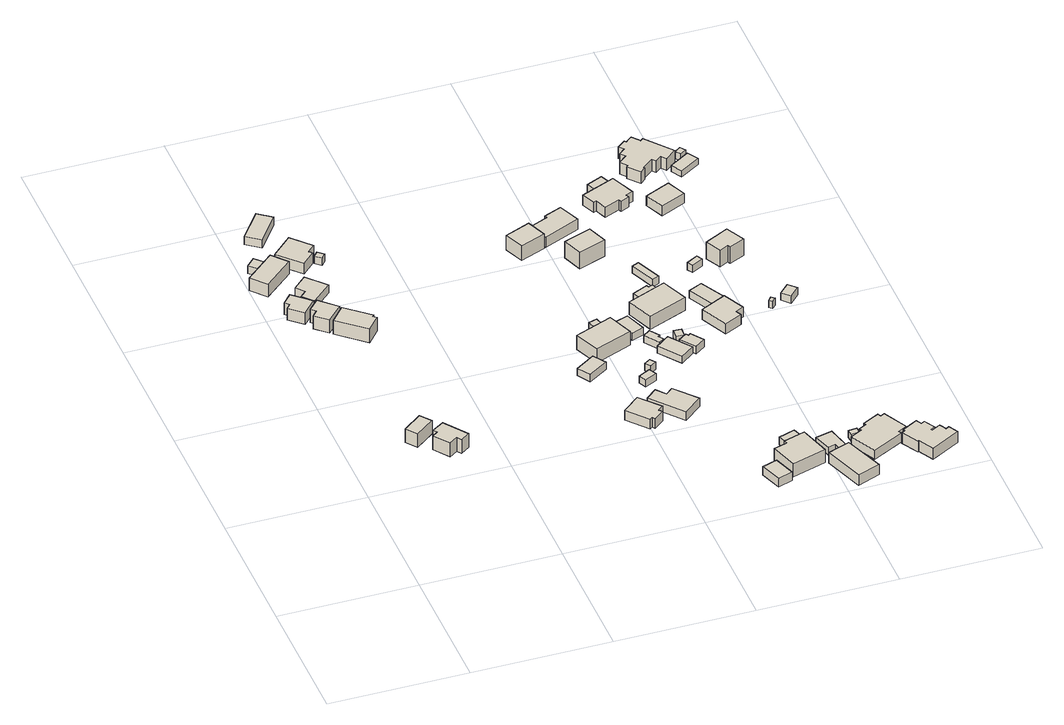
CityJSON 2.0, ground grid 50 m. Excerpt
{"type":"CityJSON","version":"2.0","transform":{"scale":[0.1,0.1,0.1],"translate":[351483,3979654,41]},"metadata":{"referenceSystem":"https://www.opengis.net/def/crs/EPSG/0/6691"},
"CityObjects":{
"building1":{"type":"Building","attributes":{"measuredHeight":7.7},"geometry":[{"type":"Solid","lod":"1","boundaries":[[[[0,1,2,3]],[[2,4,5,3]],[[1,6,4,2]],[[0,7,6,1]],[[3,5,7,0]],[[4,6,7,5]]]]}]},
"building2":{"type":"Building","attributes":{"measuredHeight":7.5},"geometry":[{"type":"Solid","lod":"1","boundaries":[[[[8,9,10,11,12,13,14,15]],[[14,16,17,15]],[[13,18,16,14]],[[12,19,18,13]],[[11,20,19,12]],[[10,21,20,11]],[[9,22,21,10]],[[8,23,22,9]],[[15,17,23,8]],[[16,18,19,20,21,22,23,17]]]]}]},
"building3":{"type":"Building","attributes":{"measuredHeight":6.8},"geometry":[{"type":"Solid","lod":"1","boundaries":[[[[24,25,26,27,28,29]],[[28,30,31,29]],[[27,32,30,28]],[[26,33,32,27]],[[25,34,33,26]],[[24,35,34,25]],[[29,31,35,24]],[[30,32,33,34,35,31]]]]}]},
"building4":{"type":"Building","attributes":{"measuredHeight":3.1},"geometry":[{"type":"Solid","lod":"1","boundaries":[[[[36,37,38,39]],[[38,40,41,39]],[[37,42,40,38]],[[36,43,42,37]],[[39,41,43,36]],[[40,42,43,41]]]]}]},
"building5":{"type":"Building","attributes":{"measuredHeight":6.4},"geometry":[{"type":"Solid","lod":"1","boundaries":[[[[44,45,46,47]],[[46,48,49,47]],[[45,50,48,46]],[[44,51,50,45]],[[47,49,51,44]],[[48,50,51,49]]]]}]},
"building6":{"type":"Building","attributes":{"measuredHeight":7.3},"geometry":[{"type":"Solid","lod":"1","boundaries":[[[[52,53,54,55,56,57]],[[56,58,59,57]],[[55,60,58,56]],[[54,61,60,55]],[[53,62,61,54]],[[52,63,62,53]],[[57,59,63,52]],[[58,60,61,62,63,59]]]]}]},
"building7":{"type":"Building","attributes":{"measuredHeight":3.3},"geometry":[{"type":"Solid","lod":"1","boundaries":[[[[64,65,66,67,68,69]],[[68,70,71,69]],[[67,72,70,68]],[[66,73,72,67]],[[65,74,73,66]],[[64,75,74,65]],[[69,71,75,64]],[[70,72,73,74,75,71]]]]}]},
"building8":{"type":"Building","attributes":{"measuredHeight":8.1},"geometry":[{"type":"Solid","lod":"1","boundaries":[[[[76,77,78,79,80,81]],[[80,82,83,81]],[[79,84,82,80]],[[78,85,84,79]],[[77,86,85,78]],[[76,87,86,77]],[[81,83,87,76]],[[82,84,85,86,87,83]]]]}]},
"building9":{"type":"Building","attributes":{"measuredHeight":4},"geometry":[{"type":"Solid","lod":"1","boundaries":[[[[88,89,90,91]],[[90,92,93,91]],[[89,94,92,90]],[[88,95,94,89]],[[91,93,95,88]],[[92,94,95,93]]]]}]},
"building10":{"type":"Building","attributes":{"measuredHeight":6},"geometry":[{"type":"Solid","lod":"1","boundaries":[[[[96,97,98,99,100,101]],[[100,102,103,101]],[[99,104,102,100]],[[98,105,104,99]],[[97,106,105,98]],[[96,107,106,97]],[[101,103,107,96]],[[102,104,105,106,107,103]]]]}]},
"building11":{"type":"Building","attributes":{"measuredHeight":3},"geometry":[{"type":"Solid","lod":"1","boundaries":[[[[108,109,110,111]],[[110,112,113,111]],[[109,114,112,110]],[[108,115,114,109]],[[111,113,115,108]],[[112,114,115,113]]]]}]},
"building12":{"type":"Building","attributes":{"measuredHeight":5.1},"geometry":[{"type":"Solid","lod":"1","boundaries":[[[[116,117,118,119,120,121,122,123]],[[122,124,125,123]],[[121,126,124,122]],[[120,127,126,121]],[[119,128,127,120]],[[118,129,128,119]],[[117,130,129,118]],[[116,131,130,117]],[[123,125,131,116]],[[124,126,127,128,129,130,131,125]]]]}]},
"building13":{"type":"Building","attributes":{"measuredHeight":3},"geometry":[{"type":"Solid","lod":"1","boundaries":[[[[132,133,134,135]],[[134,136,137,135]],[[133,138,136,134]],[[132,139,138,133]],[[135,137,139,132]],[[136,138,139,137]]]]}]},
"building14":{"type":"Building","attributes":{"measuredHeight":4.3},"geometry":[{"type":"Solid","lod":"1","boundaries":[[[[140,141,142,143,144,145]],[[144,146,147,145]],[[143,148,146,144]],[[142,149,148,143]],[[141,150,149,142]],[[140,151,150,141]],[[145,147,151,140]],[[146,148,149,150,151,147]]]]}]},
"building15":{"type":"Building","attributes":{"measuredHeight":7.7},"geometry":[{"type":"Solid","lod":"1","boundaries":[[[[152,153,154,155]],[[154,156,157,155]],[[153,158,156,154]],[[152,159,158,153]],[[155,157,159,152]],[[156,158,159,157]]]]}]},
"building16":{"type":"Building","attributes":{"measuredHeight":3},"geometry":[{"type":"Solid","lod":"1","boundaries":[[[[160,161,162,163]],[[162,164,165,163]],[[161,166,164,162]],[[160,167,166,161]],[[163,165,167,160]],[[164,166,167,165]]]]}]},
"building17":{"type":"Building","attributes":{"measuredHeight":3},"geometry":[{"type":"Solid","lod":"1","boundaries":[[[[168,169,170,171]],[[170,172,173,171]],[[169,174,172,170]],[[168,175,174,169]],[[171,173,175,168]],[[172,174,175,173]]]]}]},
"building18":{"type":"Building","attributes":{"measuredHeight":3.4},"geometry":[{"type":"Solid","lod":"1","boundaries":[[[[176,177,178,179]],[[178,180,181,179]],[[177,182,180,178]],[[176,183,182,177]],[[179,181,183,176]],[[180,182,183,181]]]]}]},
"building19":{"type":"Building","attributes":{"measuredHeight":3},"geometry":[{"type":"Solid","lod":"1","boundaries":[[[[184,185,186,187]],[[186,188,189,187]],[[185,190,188,186]],[[184,191,190,185]],[[187,189,191,184]],[[188,190,191,189]]]]}]},
"building20":{"type":"Building","attributes":{"measuredHeight":8.1},"geometry":[{"type":"Solid","lod":"1","boundaries":[[[[192,193,194,195]],[[194,196,197,195]],[[193,198,196,194]],[[192,199,198,193]],[[195,197,199,192]],[[196,198,199,197]]]]}]},
"building21":{"type":"Building","attributes":{"measuredHeight":3},"geometry":[{"type":"Solid","lod":"1","boundaries":[[[[200,201,202,203]],[[202,204,205,203]],[[201,206,204,202]],[[200,207,206,201]],[[203,205,207,200]],[[204,206,207,205]]]]}]},
"building22":{"type":"Building","attributes":{"measuredHeight":3},"geometry":[{"type":"Solid","lod":"1","boundaries":[[[[208,209,210,211,212,213]],[[212,214,215,213]],[[211,216,214,212]],[[210,217,216,211]],[[209,218,217,210]],[[208,219,218,209]],[[213,215,219,208]],[[214,216,217,218,219,215]]]]}]},
"building23":{"type":"Building","attributes":{"measuredHeight":7.4},"geometry":[{"type":"Solid","lod":"1","boundaries":[[[[220,221,222,223,224,225]],[[224,226,227,225]],[[223,228,226,224]],[[222,229,228,223]],[[221,230,229,222]],[[220,231,230,221]],[[225,227,231,220]],[[226,228,229,230,231,227]]]]}]},
"building24":{"type":"Building","attributes":{"measuredHeight":2.9},"geometry":[{"type":"Solid","lod":"1","boundaries":[[[[232,233,234,235]],[[234,236,237,235]],[[233,238,236,234]],[[232,239,238,233]],[[235,237,239,232]],[[236,238,239,237]]]]}]},
"building25":{"type":"Building","attributes":{"measuredHeight":3},"geometry":[{"type":"Solid","lod":"1","boundaries":[[[[240,241,242,243]],[[242,244,245,243]],[[241,246,244,242]],[[240,247,246,241]],[[243,245,247,240]],[[244,246,247,245]]]]}]},
"building26":{"type":"Building","attributes":{"measuredHeight":3},"geometry":[{"type":"Solid","lod":"1","boundaries":[[[[248,249,250,251]],[[250,252,253,251]],[[249,254,252,250]],[[248,255,254,249]],[[251,253,255,248]],[[252,254,255,253]]]]}]},
"building27":{"type":"Building","attributes":{"measuredHeight":5.4},"geometry":[{"type":"Solid","lod":"1","boundaries":[[[[256,257,258,259,260,261]],[[260,262,263,261]],[[259,264,262,260]],[[258,265,264,259]],[[257,266,265,258]],[[256,267,266,257]],[[261,263,267,256]],[[262,264,265,266,267,263]]]]}]},
"building28":{"type":"Building","attributes":{"measuredHeight":3},"geometry":[{"type":"Solid","lod":"1","boundaries":[[[[268,269,270,271,272,273]],[[272,274,275,273]],[[271,276,274,272]],[[270,277,276,271]],[[269,278,277,270]],[[268,279,278,269]],[[273,275,279,268]],[[274,276,277,278,279,275]]]]}]},
"building29":{"type":"Building","attributes":{"measuredHeight":8},"geometry":[{"type":"Solid","lod":"1","boundaries":[[[[280,281,282,283]],[[282,284,285,283]],[[281,286,284,282]],[[280,287,286,281]],[[283,285,287,280]],[[284,286,287,285]]]]}]},
"building30":{"type":"Building","attributes":{"measuredHeight":7.9},"geometry":[{"type":"Solid","lod":"1","boundaries":[[[[288,289,290,291]],[[290,292,293,291]],[[289,294,292,290]],[[288,295,294,289]],[[291,293,295,288]],[[292,294,295,293]]]]}]},
"building31":{"type":"Building","attributes":{"measuredHeight":3},"geometry":[{"type":"Solid","lod":"1","boundaries":[[[[296,297,298,299,300,301,302,303]],[[302,304,305,303]],[[301,306,304,302]],[[300,307,306,301]],[[299,308,307,300]],[[298,309,308,299]],[[297,310,309,298]],[[296,311,310,297]],[[303,305,311,296]],[[304,306,307,308,309,310,311,305]]]]}]},
"building32":{"type":"Building","attributes":{"measuredHeight":5.7},"geometry":[{"type":"Solid","lod":"1","boundaries":[[[[312,313,314,315]],[[314,316,317,315]],[[313,318,316,314]],[[312,319,318,313]],[[315,317,319,312]],[[316,318,319,317]]]]}]},
"building33":{"type":"Building","attributes":{"measuredHeight":3},"geometry":[{"type":"Solid","lod":"1","boundaries":[[[[320,321,322,323,324,325]],[[324,326,327,325]],[[323,328,326,324]],[[322,329,328,323]],[[321,330,329,322]],[[320,331,330,321]],[[325,327,331,320]],[[326,328,329,330,331,327]]]]}]},
"building34":{"type":"Building","attributes":{"measuredHeight":3},"geometry":[{"type":"Solid","lod":"1","boundaries":[[[[332,333,334,335]],[[334,336,337,335]],[[333,338,336,334]],[[332,339,338,333]],[[335,337,339,332]],[[336,338,339,337]]]]}]},
"building35":{"type":"Building","attributes":{"measuredHeight":3},"geometry":[{"type":"Solid","lod":"1","boundaries":[[[[340,341,342,343]],[[342,344,345,343]],[[341,346,344,342]],[[340,347,346,341]],[[343,345,347,340]],[[344,346,347,345]]]]}]},
"building36":{"type":"Building","attributes":{"measuredHeight":5.7},"geometry":[{"type":"Solid","lod":"1","boundaries":[[[[348,349,350,351,352,353]],[[352,354,355,353]],[[351,356,354,352]],[[350,357,356,351]],[[349,358,357,350]],[[348,359,358,349]],[[353,355,359,348]],[[354,356,357,358,359,355]]]]}]},
"building37":{"type":"Building","attributes":{"measuredHeight":3.5},"geometry":[{"type":"Solid","lod":"1","boundaries":[[[[360,361,362,363]],[[362,364,365,363]],[[361,366,364,362]],[[360,367,366,361]],[[363,365,367,360]],[[364,366,367,365]]]]}]},
"building38":{"type":"Building","attributes":{"measuredHeight":4.8},"geometry":[{"type":"Solid","lod":"1","boundaries":[[[[368,369,370,371,372,373,374,375,376,377,378,379]],[[378,380,381,379]],[[377,382,380,378]],[[376,383,382,377]],[[375,384,383,376]],[[374,385,384,375]],[[373,386,385,374]],[[372,387,386,373]],[[371,388,387,372]],[[370,389,388,371]],[[369,390,389,370]],[[368,391,390,369]],[[379,381,391,368]],[[380,382,383,384,385,386,387,388,389,390,391,381]]]]}]},
"building39":{"type":"Building","attributes":{"measuredHeight":5.5},"geometry":[{"type":"Solid","lod":"1","boundaries":[[[[392,393,394,395,396,397,398,399,400,401]],[[400,402,403,401]],[[399,404,402,400]],[[398,405,404,399]],[[397,406,405,398]],[[396,407,406,397]],[[395,408,407,396]],[[394,409,408,395]],[[393,410,409,394]],[[392,411,410,393]],[[401,403,411,392]],[[402,404,405,406,407,408,409,410,411,403]]]]}]},
"building40":{"type":"Building","attributes":{"measuredHeight":3},"geometry":[{"type":"Solid","lod":"1","boundaries":[[[[412,413,414,415]],[[414,416,417,415]],[[413,418,416,414]],[[412,419,418,413]],[[415,417,419,412]],[[416,418,419,417]]]]}]},
"building41":{"type":"Building","attributes":{"measuredHeight":3},"geometry":[{"type":"Solid","lod":"1","boundaries":[[[[420,421,422,423]],[[422,424,425,423]],[[421,426,424,422]],[[420,427,426,421]],[[423,425,427,420]],[[424,426,427,425]]]]}]},
"building42":{"type":"Building","attributes":{"measuredHeight":6.1},"geometry":[{"type":"Solid","lod":"1","boundaries":[[[[428,429,430,431,432,433,434,435,436,437,438,439,440,441,442,443]],[[442,444,445,443]],[[441,446,444,442]],[[440,447,446,441]],[[439,448,447,440]],[[438,449,448,439]],[[437,450,449,438]],[[436,451,450,437]],[[435,452,451,436]],[[434,453,452,435]],[[433,454,453,434]],[[432,455,454,433]],[[431,456,455,432]],[[430,457,456,431]],[[429,458,457,430]],[[428,459,458,429]],[[443,445,459,428]],[[444,446,447,448,449,450,451,452,453,454,455,456,457,458,459,445]]]]}]},
"building43":{"type":"Building","attributes":{"measuredHeight":3},"geometry":[{"type":"Solid","lod":"1","boundaries":[[[[460,461,462,463]],[[462,464,465,463]],[[461,466,464,462]],[[460,467,466,461]],[[463,465,467,460]],[[464,466,467,465]]]]}]},
"building44":{"type":"Building","attributes":{"measuredHeight":8.3},"geometry":[{"type":"Solid","lod":"1","boundaries":[[[[468,469,470,471,472,473]],[[472,474,475,473]],[[471,476,474,472]],[[470,477,476,471]],[[469,478,477,470]],[[468,479,478,469]],[[473,475,479,468]],[[474,476,477,478,479,475]]]]}]},
"building45":{"type":"Building","attributes":{"measuredHeight":4.7},"geometry":[{"type":"Solid","lod":"1","boundaries":[[[[480,481,482,483]],[[482,484,485,483]],[[481,486,484,482]],[[480,487,486,481]],[[483,485,487,480]],[[484,486,487,485]]]]}]},
"building46":{"type":"Building","attributes":{"measuredHeight":3},"geometry":[{"type":"Solid","lod":"1","boundaries":[[[[488,489,490,491]],[[490,492,493,491]],[[489,494,492,490]],[[488,495,494,489]],[[491,493,495,488]],[[492,494,495,493]]]]}]},
"building47":{"type":"Building","attributes":{"measuredHeight":6.8},"geometry":[{"type":"Solid","lod":"1","boundaries":[[[[496,497,498,499,500,501,502,503,504,505,506,507,508,509,510,511,512,513,514,515]],[[514,516,517,515]],[[513,518,516,514]],[[512,519,518,513]],[[511,520,519,512]],[[510,521,520,511]],[[509,522,521,510]],[[508,523,522,509]],[[507,524,523,508]],[[506,525,524,507]],[[505,526,525,506]],[[504,527,526,505]],[[503,528,527,504]],[[502,529,528,503]],[[501,530,529,502]],[[500,531,530,501]],[[499,532,531,500]],[[498,533,532,499]],[[497,534,533,498]],[[496,535,534,497]],[[515,517,535,496]],[[516,518,519,520,521,522,523,524,525,526,527,528,529,530,531,532,533,534,535,517]]]]}]},
"building48":{"type":"Building","attributes":{"measuredHeight":2.6},"geometry":[{"type":"Solid","lod":"1","boundaries":[[[[536,537,538,539]],[[538,540,541,539]],[[537,542,540,538]],[[536,543,542,537]],[[539,541,543,536]],[[540,542,543,541]]]]}]},
"building49":{"type":"Building","attributes":{"measuredHeight":3},"geometry":[{"type":"Solid","lod":"1","boundaries":[[[[544,545,546,547]],[[546,548,549,547]],[[545,550,548,546]],[[544,551,550,545]],[[547,549,551,544]],[[548,550,551,549]]]]}]}
},
"vertices":[
[209,726,19],[278,778,19],[308,739,19],[239,686,19],[308,739,74],[239,686,74],[278,778,74],[209,726,74],
[397,630,19],[364,607,19],[353,623,19],[323,602,19],[282,658,19],[302,672,19],[292,686,19],[336,714,19],[292,686,76],[336,714,76],[302,672,76],[282,658,76],[323,602,76],[353,623,76],[364,607,76],[397,630,76],
[114,1438,14],[66,1481,14],[80,1497,14],[66,1511,14],[99,1547,14],[162,1490,14],[99,1547,62],[162,1490,62],[66,1511,62],[80,1497,62],[66,1481,62],[114,1438,62],
[87,1760,15],[57,1729,15],[27,1758,15],[57,1789,15],[27,1758,46],[57,1789,46],[57,1729,46],[87,1760,46],
[154,1710,14],[48,1618,14],[1,1671,14],[107,1764,14],[1,1671,66],[107,1764,66],[48,1618,66],[154,1710,66],
[175,1367,14],[131,1407,14],[149,1427,14],[132,1442,14],[170,1482,14],[230,1426,14],[170,1482,68],[230,1426,68],[132,1442,68],[149,1427,68],[131,1407,68],[175,1367,68],
[182,1640,13],[244,1573,13],[171,1506,13],[137,1544,13],[160,1566,13],[134,1595,13],[160,1566,46],[134,1595,46],[137,1544,46],[171,1506,46],[244,1573,46],[182,1640,46],
[283,1280,9],[186,1364,9],[235,1421,9],[321,1347,9],[316,1341,9],[327,1331,9],[316,1341,66],[327,1331,66],[321,1347,66],[235,1421,66],[186,1364,66],[283,1280,66],
[196,1976,12],[119,1874,12],[69,1911,12],[146,2013,12],[69,1911,46],[146,2013,46],[119,1874,46],[196,1976,46],
[264,1775,13],[237,1750,13],[248,1739,13],[202,1695,13],[127,1774,13],[200,1843,13],[127,1774,57],[200,1843,57],[202,1695,57],[248,1739,57],[237,1750,57],[264,1775,57],
[289,1738,12],[273,1720,12],[252,1738,12],[268,1757,12],[252,1738,42],[268,1757,42],[273,1720,42],[289,1738,42],
[1010,519,20],[1002,529,20],[993,521,20],[929,595,20],[992,649,20],[1055,576,20],[1036,560,20],[1046,549,20],[1036,560,59],[1046,549,59],[1055,576,59],[992,649,59],[929,595,59],[993,521,59],[1002,529,59],[1010,519,59],
[934,920,18],[964,874,18],[893,828,18],[864,874,18],[893,828,48],[864,874,48],[964,874,48],[934,920,48],
[1064,673,19],[1092,640,19],[1118,662,19],[1187,581,19],[1120,525,19],[1024,639,19],[1120,525,54],[1024,639,54],[1187,581,54],[1118,662,54],[1092,640,54],[1064,673,54],
[1046,1063,17],[1082,971,17],[946,917,17],[909,1009,17],[946,917,75],[909,1009,75],[1082,971,75],[1046,1063,75],
[1085,790,17],[1099,763,17],[1056,742,17],[1043,769,17],[1056,742,47],[1043,769,47],[1099,763,47],[1085,790,47],
[1012,1102,18],[1022,1069,18],[991,1059,18],[981,1093,18],[991,1059,48],[981,1093,48],[1022,1069,48],[1012,1102,48],
[1313,182,20],[1340,104,20],[1286,86,20],[1259,164,20],[1286,86,55],[1259,164,55],[1340,104,55],[1313,182,55],
[1104,841,17],[1118,821,17],[1096,806,17],[1082,826,17],[1096,806,47],[1082,826,47],[1118,821,47],[1104,841,47],
[962,1629,15],[991,1557,15],[899,1521,15],[870,1592,15],[899,1521,75],[870,1592,75],[991,1557,75],[962,1629,75],
[1114,1086,17],[1142,1008,17],[1097,992,17],[1068,1070,17],[1097,992,47],[1068,1070,47],[1142,1008,47],[1114,1086,47],
[1156,988,16],[1180,954,16],[1173,949,16],[1186,930,16],[1167,917,16],[1130,970,16],[1167,917,46],[1130,970,46],[1186,930,46],[1173,949,46],[1180,954,46],[1156,988,46],
[1441,270,20],[1474,158,20],[1349,120,20],[1318,219,20],[1366,233,20],[1362,246,20],[1366,233,75],[1362,246,75],[1318,219,75],[1349,120,75],[1474,158,75],[1441,270,75],
[1202,939,16],[1261,860,16],[1212,823,16],[1153,902,16],[1212,823,45],[1153,902,45],[1261,860,45],[1202,939,45],
[1424,321,20],[1440,274,20],[1382,254,20],[1365,301,20],[1382,254,50],[1365,301,50],[1440,274,50],[1424,321,50],
[1258,960,16],[1256,927,16],[1226,929,16],[1229,962,16],[1226,929,46],[1229,962,46],[1256,927,46],[1258,960,46],
[1037,1660,14],[1033,1669,14],[1097,1696,14],[1130,1617,14],[997,1561,14],[968,1631,14],[997,1561,57],[968,1631,57],[1130,1617,57],[1097,1696,57],[1033,1669,57],[1037,1660,57],
[1263,931,16],[1269,922,16],[1277,928,16],[1310,882,16],[1272,855,16],[1233,910,16],[1272,855,46],[1233,910,46],[1310,882,46],[1277,928,46],[1269,922,46],[1263,931,46],
[1164,1451,15],[1064,1415,15],[1038,1487,15],[1138,1523,15],[1038,1487,83],[1138,1523,83],[1064,1415,83],[1164,1451,83],
[1276,1185,16],[1316,1088,16],[1174,1030,16],[1135,1127,16],[1174,1030,70],[1135,1127,70],[1316,1088,70],[1276,1185,70],
[1228,1219,16],[1232,1210,16],[1247,1216,16],[1255,1199,16],[1244,1194,16],[1250,1182,16],[1189,1154,16],[1172,1193,16],[1189,1154,46],[1172,1193,46],[1250,1182,46],[1244,1194,46],[1255,1199,46],[1247,1216,46],[1232,1210,46],[1228,1219,46],
[1566,184,19],[1620,39,19],[1537,7,19],[1485,154,19],[1537,7,62],[1485,154,62],[1620,39,62],[1566,184,62],
[1539,275,19],[1560,190,19],[1530,182,19],[1525,203,19],[1498,196,19],[1478,260,19],[1498,196,49],[1478,260,49],[1525,203,49],[1530,182,49],[1560,190,49],[1539,275,49],
[1244,1345,15],[1283,1254,15],[1259,1243,15],[1220,1335,15],[1259,1243,45],[1220,1335,45],[1283,1254,45],[1244,1345,45],
[1622,262,19],[1623,240,19],[1593,238,19],[1592,260,19],[1593,238,49],[1592,260,49],[1623,240,49],[1622,262,49],
[1400,924,15],[1353,1024,15],[1446,1069,15],[1484,990,15],[1454,976,15],[1464,955,15],[1454,976,57],[1464,955,57],[1484,990,57],[1446,1069,57],[1353,1024,57],[1400,924,57],
[1400,1049,15],[1351,1146,15],[1401,1170,15],[1451,1075,15],[1401,1170,46],[1451,1075,46],[1351,1146,46],[1400,1049,46],
[1710,304,17],[1716,292,17],[1731,300,17],[1777,211,17],[1744,193,17],[1750,183,17],[1636,124,17],[1587,219,17],[1631,242,17],[1626,250,17],[1654,265,17],[1650,273,17],[1654,265,54],[1650,273,54],[1626,250,54],[1631,242,54],[1587,219,54],[1636,124,54],[1750,183,54],[1744,193,54],[1777,211,54],[1731,300,54],[1716,292,54],[1710,304,54],
[1312,1785,15],[1349,1696,15],[1323,1685,15],[1328,1673,15],[1296,1659,15],[1291,1670,15],[1236,1647,15],[1219,1689,15],[1209,1684,15],[1188,1733,15],[1209,1684,57],[1188,1733,57],[1219,1689,57],[1236,1647,57],[1291,1670,57],[1296,1659,57],[1328,1673,57],[1323,1685,57],[1349,1696,57],[1312,1785,57],
[1284,1821,15],[1300,1785,15],[1243,1760,15],[1227,1796,15],[1243,1760,45],[1227,1796,45],[1300,1785,45],[1284,1821,45],
[1438,1317,13],[1450,1296,13],[1409,1273,13],[1397,1293,13],[1409,1273,43],[1397,1293,43],[1450,1296,43],[1438,1317,43],
[1815,221,16],[1826,201,16],[1839,208,16],[1861,168,16],[1846,160,16],[1848,156,16],[1879,173,16],[1893,147,16],[1905,154,16],[1924,119,16],[1817,61,16],[1787,116,16],[1783,114,16],[1749,176,16],[1762,183,16],[1758,189,16],[1762,183,61],[1758,189,61],[1749,176,61],[1783,114,61],[1787,116,61],[1817,61,61],[1924,119,61],[1905,154,61],[1893,147,61],[1879,173,61],[1848,156,61],[1846,160,61],[1861,168,61],[1839,208,61],[1826,201,61],[1815,221,61],
[1605,1017,13],[1592,1003,13],[1581,1013,13],[1594,1028,13],[1581,1013,43],[1594,1028,43],[1592,1003,43],[1605,1017,43],
[1598,1307,11],[1542,1280,11],[1537,1291,11],[1505,1274,11],[1476,1331,11],[1564,1376,11],[1476,1331,80],[1564,1376,80],[1505,1274,80],[1537,1291,80],[1542,1280,80],[1598,1307,80],
[1508,1635,12],[1417,1595,12],[1386,1664,12],[1477,1705,12],[1386,1664,53],[1477,1705,53],[1417,1595,53],[1508,1635,53],
[1696,1049,10],[1660,1013,10],[1633,1041,10],[1669,1077,10],[1633,1041,40],[1669,1077,40],[1660,1013,40],[1696,1049,40],
[1390,1879,12],[1375,1897,12],[1398,1916,12],[1384,1934,12],[1413,1957,12],[1418,1951,12],[1441,1970,12],[1465,1941,12],[1475,1949,12],[1553,1854,12],[1512,1820,12],[1498,1838,12],[1476,1820,12],[1465,1834,12],[1425,1801,12],[1428,1797,12],[1409,1781,12],[1374,1824,12],[1380,1829,12],[1360,1854,12],[1380,1829,60],[1360,1854,60],[1374,1824,60],[1409,1781,60],[1428,1797,60],[1425,1801,60],[1465,1834,60],[1476,1820,60],[1498,1838,60],[1512,1820,60],[1553,1854,60],[1475,1949,60],[1465,1941,60],[1441,1970,60],[1418,1951,60],[1413,1957,60],[1384,1934,60],[1398,1916,60],[1375,1897,60],[1390,1879,60],
[1597,1855,11],[1621,1816,11],[1548,1771,11],[1524,1810,11],[1548,1771,37],[1524,1810,37],[1621,1816,37],[1597,1855,37],
[1582,1886,12],[1595,1866,12],[1573,1851,12],[1560,1871,12],[1573,1851,42],[1560,1871,42],[1595,1866,42],[1582,1886,42]
]}
